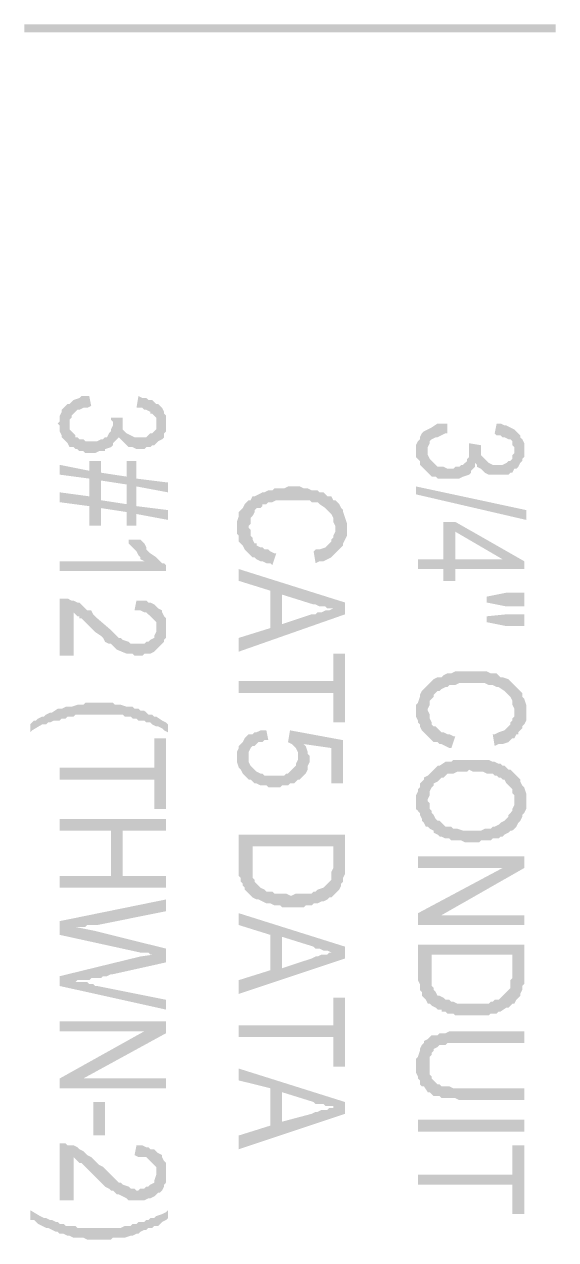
# Model space of a CAD drawing. Header units: inches. Extents: x -186 to 186, y -282 to 282.
# Drawn here: x 151.19 to 161.19, y -0.56 to 22.33 of the extents above; entities that cross this region are included whole.
import ezdxf

# ---------------------------------------------------------------- set-up
doc = ezdxf.new("R2010")
doc.units = ezdxf.units.IN
doc.header["$MEASUREMENT"] = 0
doc.layers.add('H', color=7, linetype='CONTINUOUS', lineweight=100)

msp = doc.modelspace()

# ---------------------------------------------------------------- hatches: boundary and pattern name
at = {"layer": 'H', "linetype": 'Continuous'}
for points in [[(161.185, 22.185), (161.185, 22.333), (151.185, 22.185)], [(161.185, 22.333), (151.185, 22.185), (151.185, 22.333)], [(152.852, 14.407), (152.852, 14.815), (152.852, 14.778), (152.815, 14.704), (152.815, 14.667), (152.778, 14.63), (152.741, 14.556), (152.704, 14.556), (152.667, 14.519), (152.63, 14.519), (152.556, 14.481), (152.519, 14.481), (152.407, 14.481), (152.333, 14.481), (152.296, 14.519), (152.222, 14.519), (152.185, 14.556), (152.148, 14.556), (152.148, 14.593), (152.111, 14.63), (152.074, 14.667), (152.037, 14.704), (152.037, 14.778), (152.037, 14.815), (152.037, 15.185), (152, 15.185), (151.926, 15.111), (151.889, 15.074), (151.889, 15.037), (151.852, 14.963), (151.852, 14.926), (151.852, 14.852), (151.815, 14.815), (151.852, 14.778), (151.852, 14.704), (151.852, 14.667), (151.889, 14.593), (151.889, 14.556), (151.926, 14.519), (151.963, 14.481), (152, 14.444), (152.037, 14.37), (152.111, 14.37), (152.148, 14.333), (152.185, 14.333), (152.222, 14.296), (152.296, 14.296), (152.333, 14.259), (152.519, 14.259), (152.593, 14.296), (152.63, 14.296), (152.704, 14.296), (152.704, 14.333), (152.815, 14.37)], [(152.444, 15.148), (152.407, 15.333), (152.37, 15.333), (152.333, 15.333), (152.259, 15.333), (152.222, 15.296), (152.111, 15.259), (152.074, 15.222), (152.037, 15.185), (152.037, 14.815), (152.037, 14.889), (152.074, 14.926), (152.074, 14.963), (152.111, 15), (152.148, 15.037), (152.185, 15.074), (152.222, 15.074), (152.296, 15.111), (152.37, 15.111)], [(153.852, 14.815), (153.852, 14.889), (153.852, 14.963), (153.815, 15), (153.815, 15.037), (153.778, 15.111), (153.741, 15.148), (153.704, 15.185), (153.667, 15.185), (153.667, 14.778), (153.667, 14.704), (153.63, 14.667), (153.593, 14.63), (153.556, 14.63), (153.519, 14.593), (153.481, 14.556), (153.407, 14.556), (153.37, 14.556), (153.296, 14.556), (153.259, 14.556), (153.185, 14.593), (153.111, 14.63), (153.074, 14.667), (153.037, 14.704), (153.037, 14.778), (153.037, 14.815), (153.037, 14.889), (153.037, 14.481), (153.074, 14.444), (153.111, 14.407), (153.148, 14.37), (153.185, 14.37), (153.222, 14.37), (153.296, 14.333), (153.444, 14.333), (153.481, 14.37), (153.556, 14.37), (153.593, 14.407), (153.63, 14.407), (153.667, 14.444), (153.704, 14.481), (153.778, 14.519), (153.815, 14.556), (153.815, 14.63), (153.852, 14.667), (153.852, 14.704), (153.852, 14.778)], [(153.667, 15.185), (153.593, 15.259), (153.519, 15.259), (153.481, 15.296), (153.407, 15.296), (153.333, 15.333), (153.296, 15.111), (153.333, 15.111), (153.407, 15.111), (153.444, 15.074), (153.481, 15.074), (153.556, 15.037), (153.556, 15), (153.593, 15), (153.63, 14.963), (153.667, 14.926), (153.667, 14.852), (153.667, 14.815)], [(153.037, 14.926), (152.815, 14.926), (152.815, 14.889), (152.852, 14.852), (152.852, 14.815), (152.852, 14.407), (152.852, 14.444), (152.889, 14.481), (152.926, 14.519), (152.963, 14.556), (153, 14.519), (153.037, 14.481), (153.037, 14.889)], [(159.593, 13.889), (159.556, 14.296), (159.556, 14.259), (159.556, 14.185), (159.519, 14.148), (159.519, 14.111), (159.481, 14.074), (159.444, 14.037), (159.407, 14.037), (159.37, 14), (159.296, 14), (159.259, 13.963), (159.148, 13.963), (159.074, 14), (159, 14), (158.963, 14), (158.926, 14.037), (158.889, 14.074), (158.852, 14.111), (158.815, 14.148), (158.778, 14.222), (158.778, 14.259), (158.778, 14.296), (158.778, 14.704), (158.704, 14.667), (158.667, 14.63), (158.63, 14.556), (158.63, 14.519), (158.593, 14.481), (158.556, 14.407), (158.556, 14.37), (158.556, 14.296), (158.556, 14.259), (158.556, 14.185), (158.593, 14.148), (158.63, 14.111), (158.63, 14.037), (158.667, 14), (158.704, 13.963), (158.741, 13.926), (158.778, 13.889), (158.815, 13.852), (158.852, 13.815), (158.926, 13.815), (158.963, 13.778), (159, 13.778), (159.074, 13.778), (159.259, 13.778), (159.333, 13.778), (159.37, 13.778), (159.444, 13.815), (159.556, 13.852)], [(159.148, 14.63), (159.148, 14.815), (159.111, 14.815), (159.037, 14.815), (159, 14.815), (158.963, 14.815), (158.852, 14.741), (158.778, 14.704), (158.778, 14.296), (158.778, 14.37), (158.815, 14.444), (158.815, 14.481), (158.852, 14.519), (158.926, 14.556), (158.963, 14.556), (159.037, 14.593), (159.111, 14.63)], [(160.593, 14.333), (160.593, 14.407), (160.593, 14.444), (160.556, 14.519), (160.519, 14.556), (160.519, 14.593), (160.481, 14.63), (160.444, 14.667), (160.407, 14.704), (160.407, 14.259), (160.37, 14.222), (160.37, 14.148), (160.333, 14.111), (160.296, 14.111), (160.259, 14.074), (160.185, 14.037), (160.148, 14.037), (160.111, 14.037), (160.037, 14.037), (160, 14.037), (159.926, 14.074), (159.889, 14.111), (159.852, 14.148), (159.815, 14.185), (159.778, 14.222), (159.778, 14.333), (159.778, 14.37), (159.778, 13.963), (159.815, 13.926), (159.852, 13.889), (159.926, 13.852), (159.963, 13.852), (160.037, 13.852), (160.185, 13.852), (160.222, 13.852), (160.296, 13.852), (160.333, 13.889), (160.37, 13.889), (160.407, 13.963), (160.444, 13.963), (160.481, 14), (160.519, 14.074), (160.556, 14.111), (160.556, 14.148), (160.593, 14.185), (160.593, 14.259)], [(160.407, 14.704), (160.333, 14.741), (160.259, 14.778), (160.222, 14.778), (160.148, 14.815), (160.074, 14.815), (160.037, 14.63), (160.074, 14.593), (160.148, 14.593), (160.185, 14.556), (160.222, 14.556), (160.296, 14.519), (160.333, 14.519), (160.37, 14.481), (160.37, 14.407), (160.407, 14.37), (160.407, 14.296)], [(159.778, 14.407), (159.556, 14.444), (159.556, 14.407), (159.556, 14.333), (159.556, 14.296), (159.593, 13.889), (159.593, 13.926), (159.63, 13.963), (159.667, 14), (159.667, 14.074), (159.704, 14.037), (159.704, 14), (159.778, 13.963), (159.778, 14.37)], [(153.889, 13), (153.889, 13.185), (153.296, 13.259), (153.296, 14.111), (153.111, 14.111), (153.111, 13.296), (152.63, 13.37), (152.63, 14.111), (152.407, 14.111), (152.407, 13.444), (151.852, 13.519), (151.852, 13.333), (152.407, 13.259), (152.407, 12.889), (152.63, 12.889), (152.63, 13.222), (153.111, 13.148), (153.111, 12.889), (153.296, 12.889), (153.296, 13.111)], [(152.407, 13.926), (151.852, 14.037), (151.852, 13.852), (152.407, 13.778), (152.407, 13.444)], [(153.111, 13.815), (152.63, 13.889), (152.63, 13.741), (153.111, 13.667), (153.111, 13.296)], [(153.889, 13.519), (153.889, 13.704), (153.296, 13.778), (153.296, 13.63)], [(157.037, 13.37), (157, 13.37), (156.963, 13.444), (156.889, 13.444), (156.815, 13.519), (156.778, 13.519), (156.741, 13.519), (156.704, 13.556), (156.63, 13.556), (156.593, 13.556), (156.519, 13.593), (156.481, 13.593), (156.444, 13.593), (156.37, 13.63), (156.148, 13.63), (156.074, 13.593), (156, 13.593), (155.963, 13.593), (155.889, 13.593), (155.852, 13.556), (155.815, 13.556), (155.778, 13.556), (155.704, 13.519), (155.667, 13.519), (155.593, 13.481), (155.519, 13.444), (155.481, 13.444), (155.444, 13.37), (155.407, 13.37), (155.37, 13.333), (155.333, 13.296), (155.296, 13.222), (155.259, 13.185), (155.222, 13.148), (155.222, 13.074), (155.185, 12.963), (155.185, 12.926), (155.185, 12.852), (155.185, 12.815), (155.185, 12.741), (155.222, 12.704), (155.222, 12.667), (155.222, 12.593), (155.259, 12.556), (155.296, 12.519), (155.333, 12.444), (155.37, 12.407), (155.407, 12.37), (155.407, 12.852), (155.407, 12.889), (155.444, 12.926), (155.444, 13.037), (155.481, 13.074), (155.519, 13.148), (155.519, 13.185), (155.556, 13.222), (155.63, 13.222), (155.667, 13.259), (155.667, 13.296), (155.741, 13.296), (155.778, 13.333), (155.815, 13.333), (155.852, 13.333), (155.926, 13.37), (156, 13.37), (156.037, 13.37), (156.111, 13.37), (156.37, 13.37), (156.444, 13.37), (156.481, 13.37), (156.556, 13.37), (156.593, 13.333), (156.63, 13.333), (156.704, 13.333), (156.741, 13.296), (156.852, 13.222), (156.926, 13.148), (156.963, 13.111), (157, 13.037), (157, 13), (157, 12.963), (157.037, 12.889), (157.037, 12.852)], [(158.556, 13.63), (160.63, 13.185), (160.63, 13), (158.556, 13.481)], [(157.259, 12.852), (157.259, 12.926), (157.222, 13.037), (157.185, 13.148), (157.185, 13.185), (157.148, 13.222), (157.111, 13.296), (157.074, 13.333), (157.037, 13.37), (157.037, 12.852), (157.037, 12.778), (157, 12.704), (157, 12.667), (156.963, 12.63), (156.963, 12.593), (156.926, 12.556), (156.889, 12.519), (156.852, 12.481), (156.741, 12.444), (156.667, 12.444), (156.63, 12.407), (156.667, 12.185), (156.741, 12.222), (156.815, 12.222), (156.963, 12.296), (157, 12.333), (157.037, 12.37), (157.111, 12.444), (157.148, 12.481), (157.185, 12.519), (157.185, 12.556), (157.222, 12.63), (157.259, 12.704), (157.259, 12.778)], [(155.926, 12.37), (155.889, 12.37), (155.815, 12.407), (155.778, 12.444), (155.704, 12.444), (155.667, 12.481), (155.63, 12.481), (155.556, 12.519), (155.556, 12.556), (155.519, 12.556), (155.481, 12.63), (155.481, 12.667), (155.444, 12.704), (155.444, 12.741), (155.444, 12.815), (155.407, 12.852), (155.407, 12.37), (155.444, 12.333), (155.481, 12.296), (155.519, 12.296), (155.556, 12.259), (155.63, 12.222), (155.667, 12.222), (155.741, 12.185), (155.815, 12.185), (155.852, 12.148)], [(160.593, 12.074), (160.593, 12.222), (159.296, 12.963), (159.074, 12.963), (159.074, 12.259), (158.593, 12.259), (158.593, 12.074), (159.074, 12.074), (159.074, 11.852), (159.296, 11.852), (159.296, 12.778), (160.185, 12.259)], [(153.444, 12.556), (153.407, 12.593), (153.37, 12.63), (153.148, 12.63), (153.148, 12.556), (153.185, 12.519), (153.222, 12.481), (153.259, 12.444), (153.296, 12.407), (153.333, 12.333), (153.37, 12.296), (153.37, 12.259), (153.444, 12.222)], [(160.593, 12.074), (160.185, 12.259), (159.296, 12.259), (159.296, 12.778), (159.296, 12.074)], [(153.852, 12.037), (153.852, 12.148), (153.815, 12.185), (153.778, 12.185), (153.741, 12.222), (153.704, 12.259), (153.667, 12.296), (153.556, 12.37), (153.519, 12.407), (153.481, 12.444), (153.481, 12.481), (153.444, 12.556), (153.444, 12.222), (151.852, 12.222), (151.852, 12.037)], [(157.222, 11.222), (157.222, 11.444), (155.222, 12.074), (155.222, 11.852), (155.815, 11.667), (155.815, 10.963), (156.037, 11.593), (156.63, 11.407), (156.667, 11.407), (156.741, 11.37), (156.815, 11.37), (156.852, 11.37), (156.889, 11.333), (156.963, 11.333), (157, 11.333)], [(153.704, 10.593), (153.667, 10.963), (153.667, 10.926), (153.667, 10.889), (153.63, 10.815), (153.63, 10.778), (153.556, 10.741), (153.519, 10.704), (153.481, 10.704), (153.444, 10.667), (153.37, 10.667), (153.333, 10.667), (153.296, 10.667), (153.259, 10.667), (153.185, 10.667), (153.148, 10.704), (153.037, 10.741), (153, 10.778), (152.963, 10.778), (152.926, 10.815), (152.889, 10.852), (152.852, 10.889), (152.815, 10.926), (152.556, 11.148), (152.519, 11.185), (152.481, 11.222), (152.444, 11.296), (152.37, 11.296), (152.333, 11.333), (152.296, 11.37), (152.222, 11.444), (152.185, 11.444), (152.111, 11.481), (152.074, 11.481), (152, 11.519), (151.963, 11.519), (151.926, 11.519), (151.852, 11.519), (151.852, 10.444), (152.111, 10.444), (152.111, 11.259), (152.148, 11.222), (152.185, 11.185), (152.222, 11.185), (152.222, 11.148), (152.259, 11.148), (152.481, 10.926), (152.519, 10.889), (152.63, 10.815), (152.667, 10.778), (152.704, 10.704), (152.778, 10.667), (152.815, 10.667), (152.852, 10.63), (152.889, 10.593), (152.926, 10.556), (153.111, 10.481), (153.148, 10.481), (153.222, 10.481), (153.259, 10.444), (153.407, 10.444), (153.444, 10.481), (153.519, 10.481), (153.556, 10.481), (153.63, 10.519), (153.667, 10.556)], [(153.852, 10.963), (153.852, 11.037), (153.852, 11.148), (153.815, 11.185), (153.778, 11.259), (153.778, 11.296), (153.704, 11.333), (153.667, 11.37), (153.63, 11.407), (153.556, 11.444), (153.519, 11.444), (153.481, 11.481), (153.407, 11.481), (153.37, 11.481), (153.296, 11.481), (153.259, 11.296), (153.333, 11.296), (153.37, 11.296), (153.444, 11.259), (153.481, 11.259), (153.556, 11.185), (153.593, 11.148), (153.63, 11.111), (153.667, 11.074), (153.667, 11.037), (153.667, 10.963), (153.704, 10.593), (153.741, 10.63), (153.778, 10.667), (153.815, 10.704), (153.815, 10.741), (153.852, 10.778), (153.852, 10.889)], [(157.222, 11.222), (157, 11.333), (156.926, 11.296), (156.889, 11.296), (156.852, 11.296), (156.778, 11.259), (156.704, 11.259), (156.667, 11.222), (156.593, 11.222), (156.037, 11.037), (156.037, 11.593), (155.815, 10.963), (155.222, 10.778), (155.222, 10.519)], [(160.593, 11.37), (160.593, 11.63), (160.259, 11.63), (159.889, 11.556), (159.889, 11.444), (160.259, 11.37)], [(160.593, 11), (160.593, 11.222), (160.259, 11.222), (159.889, 11.185), (159.889, 11.074), (160.259, 11)], [(157.222, 9.185), (157.222, 10.481), (157, 10.481), (157, 9.963), (155.222, 9.963), (155.222, 9.741), (157, 9.741), (157, 9.185)], [(160.407, 9.889), (160.37, 9.926), (160.333, 9.963), (160.296, 10), (160.185, 10.037), (160.148, 10.037), (160.111, 10.074), (160.074, 10.111), (160, 10.111), (159.963, 10.111), (159.889, 10.148), (159.852, 10.148), (159.815, 10.148), (159.741, 10.148), (159.519, 10.148), (159.444, 10.148), (159.37, 10.148), (159.333, 10.148), (159.296, 10.148), (159.222, 10.111), (159.185, 10.111), (159.148, 10.111), (159.074, 10.074), (159.037, 10.037), (158.963, 10.037), (158.889, 10), (158.852, 9.963), (158.815, 9.926), (158.778, 9.889), (158.741, 9.852), (158.704, 9.815), (158.667, 9.778), (158.63, 9.704), (158.63, 9.667), (158.593, 9.556), (158.556, 9.519), (158.556, 9.481), (158.556, 9.407), (158.556, 9.37), (158.556, 9.296), (158.593, 9.222), (158.593, 9.185), (158.63, 9.148), (158.63, 9.111), (158.667, 9.037), (158.704, 9), (158.741, 8.963), (158.778, 8.926), (158.778, 9.407), (158.778, 9.444), (158.815, 9.519), (158.815, 9.593), (158.852, 9.63), (158.889, 9.667), (158.889, 9.704), (158.963, 9.778), (159, 9.778), (159.037, 9.815), (159.111, 9.852), (159.148, 9.852), (159.185, 9.889), (159.222, 9.889), (159.296, 9.889), (159.37, 9.926), (159.407, 9.926), (159.481, 9.926), (159.741, 9.926), (159.815, 9.926), (159.852, 9.926), (159.926, 9.889), (159.963, 9.889), (160, 9.889), (160.074, 9.852), (160.111, 9.852), (160.222, 9.778), (160.259, 9.741), (160.296, 9.704), (160.333, 9.667), (160.37, 9.593), (160.37, 9.556), (160.37, 9.519), (160.407, 9.444), (160.407, 9.37)], [(160.63, 9.37), (160.63, 9.481), (160.63, 9.519), (160.593, 9.63), (160.556, 9.667), (160.556, 9.741), (160.519, 9.778), (160.481, 9.815), (160.444, 9.852), (160.407, 9.889), (160.407, 9.37), (160.407, 9.296), (160.37, 9.259), (160.37, 9.222), (160.333, 9.185), (160.333, 9.148), (160.296, 9.111), (160.259, 9.074), (160.222, 9.037), (160.111, 9), (160.037, 8.963), (160, 8.963), (160.037, 8.741), (160.111, 8.778), (160.185, 8.778), (160.296, 8.815), (160.333, 8.852), (160.37, 8.889), (160.407, 8.889), (160.444, 8.963), (160.481, 8.963), (160.481, 9), (160.519, 9.037), (160.556, 9.074), (160.556, 9.111), (160.593, 9.148), (160.63, 9.222), (160.63, 9.259), (160.63, 9.333)], [(153.889, 9), (153.889, 9.148), (153.852, 9.185), (153.778, 9.222), (153.667, 9.296), (153.63, 9.296), (153.593, 9.333), (153.519, 9.333), (153.444, 9.407), (153.37, 9.407), (153.333, 9.444), (153.259, 9.444), (153.222, 9.481), (153.185, 9.481), (153.111, 9.481), (153, 9.519), (152.963, 9.519), (152.889, 9.519), (152.852, 9.556), (152.741, 9.556), (152.704, 9.556), (152.519, 9.556), (152.444, 9.556), (152.333, 9.556), (152.296, 9.519), (152.222, 9.519), (152.185, 9.519), (152.074, 9.481), (152, 9.481), (151.963, 9.481), (151.889, 9.444), (151.852, 9.444), (151.815, 9.444), (151.704, 9.37), (151.667, 9.37), (151.593, 9.333), (151.556, 9.296), (151.519, 9.296), (151.444, 9.259), (151.407, 9.222), (151.37, 9.222), (151.333, 9.185), (151.296, 9.148), (151.296, 9), (151.333, 9.037), (151.519, 9.148), (151.593, 9.148), (151.63, 9.185), (151.667, 9.185), (151.741, 9.222), (151.778, 9.222), (151.852, 9.222), (151.889, 9.259), (151.963, 9.259), (152, 9.296), (152.037, 9.296), (152.111, 9.296), (152.148, 9.333), (152.222, 9.333), (152.259, 9.333), (152.333, 9.333), (152.37, 9.333), (152.778, 9.333), (152.852, 9.333), (152.889, 9.333), (152.963, 9.333), (153.037, 9.333), (153.074, 9.296), (153.148, 9.296), (153.185, 9.296), (153.222, 9.259), (153.296, 9.259), (153.333, 9.222), (153.407, 9.222), (153.444, 9.222), (153.481, 9.185), (153.519, 9.185), (153.556, 9.185), (153.593, 9.148), (153.667, 9.111), (153.704, 9.111), (153.778, 9.074), (153.815, 9.037)], [(159.296, 8.926), (159.259, 8.926), (159.185, 8.963), (159.148, 8.963), (159.074, 9), (159.037, 9), (159, 9.037), (158.963, 9.074), (158.926, 9.111), (158.889, 9.111), (158.852, 9.148), (158.852, 9.185), (158.815, 9.259), (158.815, 9.296), (158.815, 9.333), (158.778, 9.407), (158.778, 8.926), (158.815, 8.889), (158.852, 8.852), (158.889, 8.815), (158.963, 8.815), (159, 8.778), (159.037, 8.778), (159.111, 8.741), (159.185, 8.704), (159.222, 8.704)], [(155.778, 8.852), (155.741, 9.037), (155.667, 9.037), (155.63, 9.037), (155.556, 9), (155.519, 9), (155.481, 8.963), (155.407, 8.963), (155.37, 8.926), (155.407, 8.519), (155.407, 8.593), (155.407, 8.63), (155.444, 8.704), (155.481, 8.741), (155.519, 8.741), (155.556, 8.778), (155.593, 8.815), (155.667, 8.815), (155.704, 8.852)], [(157.185, 8.037), (157.185, 8.852), (156.185, 9.037), (156.148, 8.815), (156.222, 8.778), (156.259, 8.741), (156.296, 8.704), (156.333, 8.63), (156.333, 8.593), (156.333, 8.111), (156.37, 8.111), (156.407, 8.148), (156.444, 8.778), (156.963, 8.704), (156.963, 8.037)], [(153.852, 7.556), (153.852, 8.889), (153.63, 8.889), (153.63, 8.333), (151.852, 8.333), (151.852, 8.111), (153.63, 8.111), (153.63, 7.556)], [(156.333, 8.111), (156.333, 8.519), (156.333, 8.481), (156.296, 8.407), (156.296, 8.37), (156.259, 8.333), (156.222, 8.296), (156.185, 8.259), (156.148, 8.222), (156.111, 8.222), (156.074, 8.185), (156, 8.185), (155.778, 8.185), (155.704, 8.185), (155.667, 8.222), (155.63, 8.222), (155.556, 8.259), (155.481, 8.333), (155.444, 8.37), (155.407, 8.444), (155.407, 8.481), (155.407, 8.519), (155.37, 8.926), (155.333, 8.889), (155.296, 8.815), (155.259, 8.778), (155.222, 8.741), (155.222, 8.704), (155.185, 8.63), (155.185, 8.593), (155.185, 8.519), (155.185, 8.481), (155.185, 8.444), (155.222, 8.333), (155.259, 8.296), (155.296, 8.222), (155.333, 8.185), (155.37, 8.148), (155.407, 8.111), (155.444, 8.111), (155.481, 8.074), (155.519, 8.037), (155.556, 8.037), (155.63, 8), (155.667, 8), (155.741, 8), (155.778, 7.963), (156, 7.963), (156.037, 8), (156.111, 8), (156.148, 8), (156.185, 8.037), (156.259, 8.037), (156.296, 8.074)], [(156.556, 8.481), (156.556, 8.556), (156.519, 8.593), (156.519, 8.63), (156.481, 8.741), (156.444, 8.778), (156.407, 8.148), (156.444, 8.185), (156.481, 8.222), (156.519, 8.296), (156.519, 8.333), (156.519, 8.37), (156.556, 8.444)], [(160.63, 7.704), (160.63, 7.815), (160.63, 7.852), (160.593, 7.963), (160.556, 8), (160.519, 8.074), (160.519, 8.111), (160.481, 8.148), (160.444, 8.185), (160.407, 8.222), (160.37, 8.259), (160.333, 8.296), (160.296, 8.296), (160.222, 8.37), (160.185, 8.37), (160.148, 8.407), (160.111, 8.407), (160.037, 8.444), (160, 8.444), (159.926, 8.481), (159.889, 8.481), (159.815, 8.481), (159.778, 8.481), (159.444, 8.481), (159.37, 8.481), (159.333, 8.481), (159.259, 8.481), (159.222, 8.444), (159.148, 8.444), (159.111, 8.444), (159, 8.37), (158.963, 8.37), (158.926, 8.333), (158.889, 8.296), (158.852, 8.259), (158.815, 8.222), (158.778, 8.185), (158.704, 8.148), (158.704, 8.111), (158.667, 8.074), (158.63, 8.037), (158.63, 7.963), (158.593, 7.926), (158.593, 7.889), (158.556, 7.815), (158.556, 7.778), (158.556, 7.704), (158.556, 7.667), (158.556, 7.556), (158.593, 7.519), (158.63, 7.481), (158.63, 7.444), (158.667, 7.37), (158.667, 7.333), (158.704, 7.296), (158.741, 7.222), (158.778, 7.222), (158.778, 7.741), (158.815, 7.815), (158.815, 7.852), (158.815, 7.889), (158.852, 7.963), (158.889, 8), (158.889, 8.037), (158.963, 8.074), (159, 8.111), (159.037, 8.148), (159.074, 8.148), (159.111, 8.185), (159.148, 8.222), (159.222, 8.222), (159.259, 8.222), (159.333, 8.259), (159.37, 8.259), (159.519, 8.259), (159.556, 8.296), (159.63, 8.259), (159.778, 8.259), (159.815, 8.259), (159.889, 8.222), (159.963, 8.222), (160, 8.222), (160.037, 8.185), (160.074, 8.185), (160.111, 8.148), (160.148, 8.148), (160.185, 8.111), (160.222, 8.111), (160.259, 8.037), (160.296, 8), (160.333, 7.963), (160.37, 7.926), (160.37, 7.852), (160.407, 7.815), (160.407, 7.185), (160.444, 7.222), (160.481, 7.296), (160.519, 7.333), (160.556, 7.407), (160.556, 7.444), (160.593, 7.481), (160.63, 7.556), (160.63, 7.593), (160.63, 7.667)], [(160.407, 7.185), (160.407, 7.704), (160.407, 7.63), (160.37, 7.556), (160.37, 7.519), (160.333, 7.481), (160.296, 7.444), (160.296, 7.407), (160.259, 7.37), (160.222, 7.333), (160.148, 7.296), (160.111, 7.259), (160.037, 7.222), (160, 7.222), (159.963, 7.185), (159.889, 7.185), (159.852, 7.185), (159.778, 7.148), (159.444, 7.148), (159.333, 7.185), (159.259, 7.185), (159.222, 7.222), (159.148, 7.222), (159.111, 7.222), (159.037, 7.296), (159, 7.333), (158.963, 7.333), (158.926, 7.37), (158.889, 7.444), (158.852, 7.481), (158.852, 7.519), (158.815, 7.556), (158.815, 7.63), (158.815, 7.667), (158.778, 7.704), (158.778, 7.222), (158.815, 7.185), (158.889, 7.148), (158.889, 7.111), (158.963, 7.074), (159, 7.037), (159.037, 7.037), (159.111, 7), (159.148, 7), (159.185, 7), (159.222, 6.963), (159.296, 6.963), (159.37, 6.963), (159.407, 6.963), (159.481, 6.926), (159.741, 6.926), (159.778, 6.963), (159.852, 6.963), (159.889, 6.963), (159.963, 6.963), (160, 7), (160.037, 7), (160.111, 7), (160.148, 7.037), (160.185, 7.037), (160.222, 7.074), (160.296, 7.111), (160.333, 7.148), (160.37, 7.148)], [(153.852, 7.148), (153.852, 7.37), (151.852, 7.37), (151.852, 7.148), (152.815, 7.148), (152.815, 6.296), (153.037, 7.148)], [(153.852, 6.074), (153.852, 6.296), (153.037, 6.296), (153.037, 7.148), (152.815, 6.296), (151.852, 6.296), (151.852, 6.074)], [(157.222, 6.519), (157.222, 7.074), (155.222, 7.074), (155.222, 6.37), (155.222, 6.296), (155.259, 6.259), (155.259, 6.185), (155.296, 6.148), (155.296, 6.111), (155.333, 6.074), (155.333, 6.037), (155.37, 6), (155.407, 5.963), (155.444, 5.926), (155.481, 6.852), (157, 6.852), (157, 6.519), (157, 5.926), (157.037, 5.963), (157.074, 6), (157.111, 6.037), (157.148, 6.111), (157.148, 6.148), (157.185, 6.185), (157.185, 6.222), (157.185, 6.259), (157.222, 6.333), (157.222, 6.37), (157.222, 6.444)], [(157, 5.926), (157, 6.519), (157, 6.444), (156.963, 6.37), (156.963, 6.333), (156.963, 6.259), (156.963, 6.222), (156.926, 6.185), (156.889, 6.148), (156.852, 6.111), (156.815, 6.074), (156.704, 6.037), (156.667, 6), (156.63, 6), (156.593, 5.963), (156.556, 5.963), (156.481, 5.963), (156.444, 5.963), (156.296, 5.963), (156.222, 5.926), (156.185, 5.926), (156.111, 5.963), (156.074, 5.963), (156, 5.963), (155.963, 5.963), (155.889, 5.963), (155.852, 6), (155.815, 6), (155.741, 6), (155.704, 6.037), (155.63, 6.074), (155.593, 6.111), (155.556, 6.148), (155.519, 6.185), (155.519, 6.222), (155.481, 6.259), (155.481, 6.333), (155.481, 6.37), (155.481, 6.852), (155.444, 5.926), (155.481, 5.889), (155.556, 5.852), (155.593, 5.852), (155.667, 5.815), (155.741, 5.778), (155.778, 5.778), (155.815, 5.778), (155.889, 5.741), (155.926, 5.741), (156, 5.741), (156.037, 5.704), (156.444, 5.704), (156.481, 5.741), (156.556, 5.741), (156.593, 5.741), (156.63, 5.778), (156.704, 5.778), (156.778, 5.815), (156.815, 5.815), (156.889, 5.852), (156.926, 5.889), (156.963, 5.889)], [(160.593, 6.444), (160.593, 6.667), (158.593, 6.667), (158.593, 6.444), (160.185, 6.444)], [(160.593, 6.444), (160.185, 6.444), (158.593, 5.593), (159.037, 5.556)], [(153.852, 5.63), (153.852, 5.852), (151.852, 5.444), (152.148, 5.333), (152.185, 5.333), (152.222, 5.333), (152.296, 5.333), (152.333, 5.333), (152.37, 5.37), (152.444, 5.37), (152.481, 5.37), (152.556, 5.37)], [(157.222, 4.741), (157.222, 4.963), (155.222, 5.593), (155.222, 5.37), (155.815, 5.185), (155.815, 4.519), (156.037, 5.148), (156.63, 4.963), (156.667, 4.926), (156.741, 4.926), (156.815, 4.889), (156.852, 4.889), (156.889, 4.889), (156.963, 4.852), (157, 4.852)], [(160.593, 5.37), (160.593, 5.556), (159.037, 5.556), (158.593, 5.593), (158.593, 5.37)], [(153.852, 4.667), (153.852, 4.926), (152.519, 5.259), (152.148, 5.333), (151.852, 5.444), (151.852, 5.185), (153.37, 4.852), (153.407, 4.852), (153.444, 4.852), (153.519, 4.852), (153.556, 4.815), (153.63, 4.815)], [(157.222, 4.741), (157, 4.852), (156.926, 4.852), (156.889, 4.815), (156.852, 4.815), (156.778, 4.815), (156.704, 4.778), (156.667, 4.778), (156.593, 4.741), (156.037, 4.556), (156.037, 5.148), (155.815, 4.519), (155.222, 4.333), (155.222, 4.074)], [(153.852, 4.667), (153.63, 4.815), (153.37, 4.778), (151.852, 4.407), (152.148, 4.296), (152.185, 4.333), (152.222, 4.333), (152.296, 4.333), (152.333, 4.333), (152.407, 4.333), (152.444, 4.37), (152.519, 4.37), (152.556, 4.37), (152.63, 4.37), (152.667, 4.407), (152.741, 4.407), (152.815, 4.444), (152.852, 4.444)], [(160.593, 4.444), (160.593, 5), (158.593, 5), (158.593, 4.333), (158.63, 4.259), (158.63, 4.148), (158.667, 4.111), (158.667, 4.037), (158.704, 4), (158.741, 3.963), (158.778, 3.889), (158.815, 3.889), (158.852, 4.815), (160.37, 4.815), (160.37, 4.444), (160.37, 3.889), (160.407, 3.889), (160.444, 3.963), (160.481, 4), (160.519, 4.037), (160.519, 4.074), (160.556, 4.148), (160.556, 4.222), (160.593, 4.259), (160.593, 4.333), (160.593, 4.37)], [(160.37, 3.889), (160.37, 4.444), (160.37, 4.37), (160.333, 4.333), (160.333, 4.259), (160.333, 4.222), (160.333, 4.185), (160.296, 4.148), (160.259, 4.111), (160.222, 4.074), (160.185, 4.037), (160.111, 3.963), (160.037, 3.963), (160, 3.926), (159.963, 3.926), (159.926, 3.889), (159.852, 3.889), (159.815, 3.889), (159.667, 3.889), (159.63, 3.889), (159.556, 3.889), (159.481, 3.889), (159.444, 3.889), (159.37, 3.889), (159.333, 3.889), (159.259, 3.926), (159.222, 3.926), (159.185, 3.963), (159.111, 3.963), (159.074, 4), (159, 4.037), (158.963, 4.037), (158.926, 4.111), (158.889, 4.148), (158.889, 4.185), (158.852, 4.222), (158.852, 4.333), (158.852, 4.815), (158.815, 3.889), (158.852, 3.852), (158.926, 3.815), (158.963, 3.778), (159.037, 3.778), (159.037, 3.741), (159.111, 3.741), (159.148, 3.704), (159.185, 3.704), (159.259, 3.704), (159.296, 3.667), (159.37, 3.667), (159.444, 3.667), (159.815, 3.667), (159.852, 3.667), (159.926, 3.667), (159.963, 3.704), (160, 3.704), (160.074, 3.704), (160.111, 3.741), (160.148, 3.741), (160.259, 3.815), (160.296, 3.815), (160.333, 3.852)], [(153.852, 3.778), (153.852, 3.963), (152.556, 4.222), (152.519, 4.222), (152.481, 4.259), (152.407, 4.259), (152.37, 4.296), (152.296, 4.296), (152.259, 4.296), (152.185, 4.296), (152.148, 4.296), (151.852, 4.407), (151.852, 4.222)], [(157.222, 2.704), (157.222, 4), (157, 4), (157, 3.481), (155.222, 3.481), (155.222, 3.259), (157, 3.259), (157, 2.704)], [(153.852, 3.333), (153.852, 3.556), (151.852, 3.556), (151.852, 3.37), (153.444, 3.37)], [(153.852, 3.333), (153.444, 3.37), (151.852, 2.481), (152.296, 2.481)], [(160.593, 2.074), (160.593, 2.296), (159.259, 2.296), (159.185, 2.333), (159.148, 2.333), (159.111, 2.333), (159.037, 2.333), (159, 2.37), (158.963, 2.37), (158.926, 2.407), (158.889, 2.444), (158.852, 2.481), (158.852, 2.519), (158.815, 2.556), (158.815, 2.63), (158.815, 2.667), (158.815, 2.741), (158.778, 3.222), (158.704, 3.185), (158.704, 3.148), (158.667, 3.111), (158.63, 3.037), (158.63, 3), (158.593, 2.889), (158.556, 2.852), (158.556, 2.778), (158.556, 2.704), (158.556, 2.667), (158.556, 2.593), (158.593, 2.519), (158.593, 2.481), (158.63, 2.444), (158.63, 2.37), (158.667, 2.333), (158.704, 2.333), (158.778, 2.222), (158.815, 2.222), (158.852, 2.185), (158.889, 2.148), (158.963, 2.148), (159, 2.148), (159.037, 2.111), (159.111, 2.111), (159.148, 2.111), (159.185, 2.111), (159.296, 2.111), (159.37, 2.074), (159.444, 2.074)], [(160.593, 3.148), (160.593, 3.37), (159.296, 3.37), (159.222, 3.37), (159.185, 3.37), (159.111, 3.333), (159.037, 3.333), (159, 3.333), (158.963, 3.296), (158.889, 3.296), (158.852, 3.296), (158.815, 3.259), (158.778, 3.222), (158.815, 2.741), (158.815, 2.778), (158.815, 2.815), (158.815, 2.889), (158.852, 2.926), (158.852, 2.963), (158.889, 3), (158.889, 3.037), (158.963, 3.074), (159, 3.111), (159.037, 3.111), (159.111, 3.111), (159.148, 3.148), (159.185, 3.148), (159.296, 3.148), (159.37, 3.148), (159.444, 3.148)], [(157.222, 1.815), (157.222, 2.037), (155.222, 2.667), (155.222, 2.444), (155.815, 2.296), (155.815, 1.593), (156.037, 2.222), (156.63, 2.037), (156.667, 2), (156.741, 2), (156.815, 2), (156.852, 1.963), (156.889, 1.963), (156.963, 1.963), (157, 1.963)], [(153.852, 2.296), (153.852, 2.481), (152.296, 2.481), (151.852, 2.481), (151.852, 2.296)], [(157.222, 1.815), (157, 1.963), (157, 1.926), (156.926, 1.926), (156.889, 1.889), (156.852, 1.889), (156.778, 1.889), (156.704, 1.852), (156.667, 1.852), (156.593, 1.815), (156.037, 1.667), (156.037, 2.222), (155.815, 1.593), (155.222, 1.407), (155.222, 1.148)], [(152.481, 1.407), (152.704, 1.407), (152.704, 2.037), (152.481, 2.037)], [(158.593, 1.481), (160.593, 1.481), (160.593, 1.704), (158.593, 1.704)], [(153.704, 0.333), (153.667, 0.704), (153.667, 0.667), (153.63, 0.556), (153.63, 0.519), (153.556, 0.481), (153.519, 0.444), (153.481, 0.444), (153.444, 0.407), (153.37, 0.407), (153.333, 0.37), (153.296, 0.37), (153.259, 0.407), (153.185, 0.407), (153.148, 0.444), (153.037, 0.481), (153, 0.519), (152.963, 0.519), (152.926, 0.556), (152.889, 0.593), (152.852, 0.63), (152.815, 0.667), (152.778, 0.704), (152.667, 0.815), (152.593, 0.852), (152.556, 0.889), (152.519, 0.926), (152.481, 0.963), (152.444, 1), (152.37, 1.037), (152.333, 1.074), (152.296, 1.111), (152.222, 1.148), (152.185, 1.185), (152.111, 1.222), (152.074, 1.222), (152, 1.222), (151.963, 1.259), (151.926, 1.259), (151.852, 1.259), (151.852, 0.185), (152.111, 0.185), (152.111, 1), (152.148, 0.963), (152.185, 0.926), (152.222, 0.889), (152.259, 0.889), (152.333, 0.815), (152.37, 0.778), (152.481, 0.667), (152.519, 0.63), (152.63, 0.519), (152.667, 0.481), (152.704, 0.444), (152.778, 0.407), (152.815, 0.37), (152.852, 0.37), (152.889, 0.333), (152.926, 0.296), (152.963, 0.296), (153.111, 0.222), (153.148, 0.185), (153.222, 0.185), (153.259, 0.185), (153.407, 0.185), (153.444, 0.185), (153.519, 0.222), (153.556, 0.222), (153.63, 0.259), (153.667, 0.296)], [(153.852, 0.704), (153.852, 0.778), (153.852, 0.889), (153.815, 0.926), (153.778, 1), (153.778, 1.037), (153.704, 1.074), (153.667, 1.111), (153.63, 1.148), (153.556, 1.148), (153.519, 1.185), (153.481, 1.185), (153.407, 1.222), (153.37, 1.222), (153.296, 1.222), (153.259, 1.037), (153.333, 1), (153.37, 1), (153.444, 1), (153.481, 1), (153.556, 0.926), (153.593, 0.889), (153.63, 0.852), (153.667, 0.815), (153.667, 0.778), (153.667, 0.704), (153.704, 0.333), (153.741, 0.333), (153.778, 0.37), (153.815, 0.444), (153.815, 0.481), (153.852, 0.519), (153.852, 0.63)], [(160.593, -0.074), (160.593, 1.222), (160.37, 1.222), (160.37, 0.667), (158.593, 0.667), (158.593, 0.481), (160.37, 0.481), (160.37, -0.074)], [(153.889, -0.148), (153.889, 0), (153.852, -0.037), (153.778, -0.074), (153.667, -0.111), (153.63, -0.148), (153.556, -0.148), (153.519, -0.185), (153.481, -0.185), (153.444, -0.222), (153.407, -0.222), (153.37, -0.222), (153.333, -0.222), (153.296, -0.259), (153.222, -0.259), (153.185, -0.296), (153.148, -0.296), (153.074, -0.296), (153, -0.333), (152.963, -0.333), (152.926, -0.333), (152.852, -0.333), (152.815, -0.333), (152.407, -0.333), (152.333, -0.333), (152.296, -0.333), (152.222, -0.333), (152.185, -0.333), (152.148, -0.296), (152.074, -0.296), (152.037, -0.296), (151.963, -0.296), (151.926, -0.259), (151.852, -0.259), (151.815, -0.222), (151.778, -0.222), (151.704, -0.185), (151.667, -0.185), (151.593, -0.148), (151.556, -0.148), (151.481, -0.111), (151.296, 0), (151.296, -0.148), (151.296, -0.185), (151.37, -0.185), (151.407, -0.222), (151.444, -0.259), (151.593, -0.333), (151.63, -0.333), (151.704, -0.37), (151.778, -0.407), (151.815, -0.407), (151.852, -0.444), (151.889, -0.444), (151.926, -0.444), (152, -0.481), (152.037, -0.481), (152.111, -0.519), (152.148, -0.519), (152.185, -0.519), (152.259, -0.519), (152.296, -0.519), (152.37, -0.556), (152.481, -0.556), (152.519, -0.556), (152.667, -0.556), (152.704, -0.556), (152.815, -0.556), (152.852, -0.519), (152.889, -0.519), (152.963, -0.519), (153, -0.519), (153.074, -0.519), (153.185, -0.481), (153.222, -0.481), (153.296, -0.444), (153.333, -0.444), (153.37, -0.407), (153.444, -0.37), (153.481, -0.37), (153.519, -0.333), (153.593, -0.333), (153.63, -0.296), (153.704, -0.296), (153.741, -0.259), (153.778, -0.222), (153.852, -0.185)]]:
    msp.add_hatch(color=0, dxfattribs=at).paths.add_polyline_path(points)

doc.saveas('drawing.dxf')
